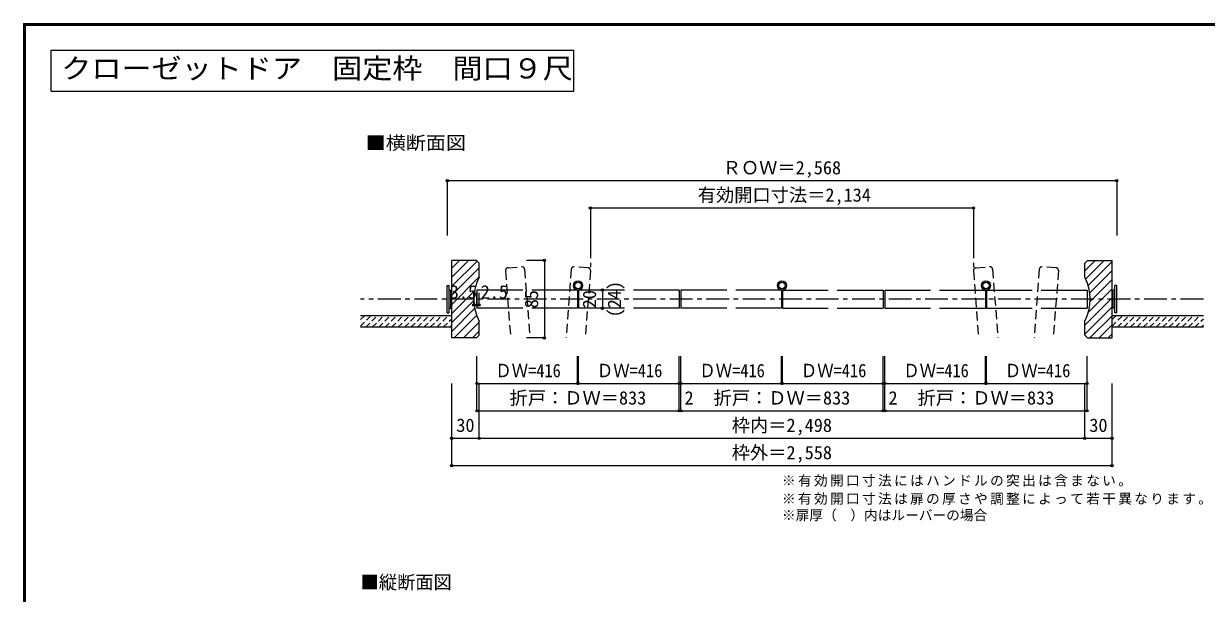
# Model space of a CAD drawing. Units: millimetres, scale not verified. Extents: x -973 to 977, y -718 to 696.
# Drawn here: x -973 to 323, y 71 to 696 of the extents above; entities that cross this region are included whole.
import ezdxf
from ezdxf.enums import TextEntityAlignment as Align

# ---------------------------------------------------------------- set-up
doc = ezdxf.new("R2010")
doc.units = ezdxf.units.MM
doc.header["$LTSCALE"] = 5
doc.header["$PDMODE"] = 32
doc.header["$PDSIZE"] = 2.5
for name, pattern in [('CHAIN1', [8, 5, -1, 1, -1]), ('DASHED1', [1.8, 1.2, -0.6]), ('DASHED2', [3, 2, -1])]:
    doc.linetypes.add(name, pattern=pattern)
for name, color, linetype, lineweight in [('0-0_補助線', 7, 'Continuous', 9), ('0-1_通り芯', 4, 'CHAIN1', 9), ('0-3_仕上げ', 2, 'Continuous', 9), ('0-4_枠', 3, 'Continuous', 9), ('0-6_扉', 6, 'Continuous', 9), ('0-7_金物', 7, 'Continuous', 9), ('0-A_文字', 3, 'Continuous', 9), ('0-B_寸法', 7, 'Continuous', 9), ('0-C_ハッチ', 4, 'Continuous', 9), ('F-1_枠', 6, 'Continuous', 9)]:
    doc.layers.add(name, color=color, linetype=linetype, lineweight=lineweight)
doc.styles.add('ＭＳ ゴシック', font='')
doc.styles.get('ＭＳ ゴシック').set_extended_font_data('MS Gothic')

msp = doc.modelspace()

# ---------------------------------------------------------------- linework, layer by layer
at = {"layer": '0-0_補助線', "color": 4}
for p, q in [((-479.948, 387.393), (-479.948, 400.948)), ((-476.448, 387.393), (-476.448, 400.448)), ((-473.948, 387.393), (-473.948, 400.448)), ((-476.448, 387.393), (-479.948, 387.393)), ((-473.948, 387.393), (-476.448, 387.393))]:
    msp.add_line(p, q, dxfattribs=at)
at = {"layer": '0-0_補助線'}
for p in [(-479.948, 387.393), (-476.448, 387.393), (-473.948, 387.393)]:
    msp.add_point(p, dxfattribs=at)
at = {"layer": '0-1_通り芯'}
for p, q in [((-351.948, 463.658), (-351.948, 424.921)), ((68.052, 463.658), (68.052, 424.921)), ((320.052, 393.658), (-603.948, 393.658))]:
    msp.add_line(p, q, dxfattribs=at)
at = {"layer": '0-3_仕上げ'}
for p, q in [((-603.948, 375.658), (-503.948, 375.658)), ((-603.948, 363.158), (-503.948, 363.158)), ((220.052, 375.658), (320.052, 375.658)), ((220.052, 363.158), (320.052, 363.158))]:
    msp.add_line(p, q, dxfattribs=at)
at = {"layer": '0-4_枠'}
for p, q in [((-476.948, 436.158), (-503.948, 436.158)), ((-503.948, 351.158), (-503.948, 436.158)), ((-476.948, 436.158), (-473.948, 433.158)), ((-473.948, 417.658), (-473.948, 433.158)), ((193.052, 436.158), (190.052, 433.158)), ((190.052, 417.658), (190.052, 433.158)), ((193.052, 436.158), (220.052, 436.158)), ((220.052, 351.158), (220.052, 436.158)), ((-473.948, 354.158), (-473.948, 369.658)), ((190.052, 354.158), (190.052, 369.658))]:
    msp.add_line(p, q, dxfattribs=at)
for points in [[(-473.948, 354.158), (-476.948, 351.158), (-503.948, 351.158)], [(190.052, 354.158), (193.052, 351.158), (220.052, 351.158)]]:
    msp.add_lwpolyline(points, dxfattribs=at)
for centre, start, end in [((-428.948, 393.658), 151.92751, 208.07249), ((145.052, 393.658), 331.92751, 28.07249)]:
    msp.add_arc(centre, 51, start, end, dxfattribs=at)
at = {"layer": '0-6_扉', "color": 2, "linetype": 'DASHED2'}
for p, q in [((-442.285, 428.14), (-427.328, 429.277)), ((-354.712, 428.14), (-369.669, 429.277)), ((70.816, 428.14), (85.773, 429.277)), ((158.389, 428.14), (143.432, 429.277)), ((-445.049, 424.921), (-439.443, 351.158)), ((-424.11, 426.513), (-418.383, 351.158)), ((-372.888, 426.513), (-378.615, 351.158)), ((-351.948, 424.921), (-357.554, 351.158)), ((68.052, 424.921), (73.658, 351.158)), ((88.991, 426.513), (94.718, 351.158)), ((140.213, 426.513), (134.486, 351.158)), ((161.153, 424.921), (155.547, 351.158))]:
    msp.add_line(p, q, dxfattribs=at)
at = {"layer": '0-6_扉'}
for p, q in [((-426.198, 403.658), (-476.448, 403.658)), ((-476.448, 403.658), (-476.448, 383.658)), ((-366.115, 403.658), (-416.198, 403.658)), ((-366.115, 403.658), (-366.115, 383.658)), ((-314.698, 403.658), (-365.115, 403.658)), ((-365.115, 403.658), (-365.115, 383.658)), ((-254.782, 403.658), (-304.698, 403.658)), ((-254.782, 403.658), (-254.782, 383.658)), ((-202.448, 403.658), (-252.782, 403.658)), ((-252.782, 403.658), (-252.782, 383.658)), ((-142.448, 403.658), (-192.448, 403.658)), ((-142.448, 403.658), (-142.448, 383.658)), ((-141.448, 403.658), (-91.448, 403.658)), ((-141.448, 403.658), (-141.448, 383.658)), ((-81.448, 403.658), (-31.115, 403.658)), ((-31.115, 403.658), (-31.115, 383.658)), ((-29.115, 403.658), (20.802, 403.658)), ((-29.115, 403.658), (-29.115, 383.658)), ((30.802, 403.658), (81.218, 403.658)), ((81.218, 403.658), (81.218, 383.658)), ((82.218, 403.658), (132.302, 403.658)), ((82.218, 403.658), (82.218, 383.658)), ((142.302, 403.658), (192.552, 403.658)), ((192.552, 403.658), (192.552, 383.658)), ((-426.198, 383.658), (-476.448, 383.658)), ((-366.115, 383.658), (-416.198, 383.658)), ((-314.698, 383.658), (-365.115, 383.658)), ((-254.782, 383.658), (-304.698, 383.658)), ((-202.448, 383.658), (-252.782, 383.658)), ((-142.448, 383.658), (-192.448, 383.658)), ((-141.448, 383.658), (-91.448, 383.658)), ((-81.448, 383.658), (-31.115, 383.658)), ((-29.115, 383.658), (20.802, 383.658)), ((30.802, 383.658), (81.218, 383.658)), ((82.218, 383.658), (132.302, 383.658)), ((142.302, 383.658), (192.552, 383.658))]:
    msp.add_line(p, q, dxfattribs=at)
at = {"layer": '0-6_扉', "color": 2, "linetype": 'DASHED2'}
for centre, start, end in [((-442.058, 425.149), 94.34602, 184.34602), ((-427.101, 426.285), 4.34602, 94.34602), ((-369.897, 426.285), 85.65398, 175.65398), ((-354.94, 425.149), 355.65398, 85.65398), ((71.043, 425.149), 94.34602, 184.34602), ((86, 426.285), 4.34602, 94.34602), ((143.204, 426.285), 85.65398, 175.65398), ((158.161, 425.149), 355.65398, 85.65398)]:
    msp.add_arc(centre, 3, start, end, dxfattribs=at)
at = {"layer": '0-7_金物'}
for p, q in [((-508.948, 408.658), (-506.948, 408.658)), ((-508.948, 378.658), (-508.948, 408.658)), ((-506.948, 378.658), (-506.948, 408.658)), ((-506.948, 403.657), (-504.948, 403.657)), ((-504.948, 383.658), (-504.948, 403.657)), ((-504.948, 402.658), (-503.948, 402.658)), ((221.052, 402.658), (220.052, 402.658)), ((223.052, 403.657), (221.052, 403.657)), ((221.052, 383.658), (221.052, 403.657)), ((223.052, 378.658), (223.052, 408.658)), ((225.052, 408.658), (223.052, 408.658)), ((225.052, 378.658), (225.052, 408.658)), ((-508.948, 378.658), (-506.948, 378.658)), ((-506.948, 383.658), (-504.948, 383.658)), ((-504.948, 384.658), (-503.948, 384.658)), ((221.052, 384.658), (220.052, 384.658)), ((223.052, 383.658), (221.052, 383.658)), ((225.052, 378.658), (223.052, 378.658))]:
    msp.add_line(p, q, dxfattribs=at)
for centre, radius in [((-365.448, 408.658), 5), ((-365.448, 408.658), 3.5), ((-141.948, 408.658), 5), ((-141.948, 408.658), 3.5), ((81.718, 408.658), 5), ((81.718, 408.658), 3.5)]:
    msp.add_circle(centre, radius, dxfattribs=at)
at = {"layer": '0-A_文字'}
for p, q in [((-943.333, 621.667), (-943.333, 666.667)), ((-943.333, 666.667), (-370.238, 666.667)), ((-370.238, 621.667), (-370.238, 666.667)), ((-943.333, 621.667), (-370.238, 621.667))]:
    msp.add_line(p, q, dxfattribs=at)
at = {"layer": '0-B_寸法', "color": 4}
for p, q in [((-508.948, 523.658), (225.052, 523.658)), ((-508.948, 523.658), (-508.948, 463.658)), ((225.052, 523.658), (225.052, 463.658)), ((-351.948, 493.658), (-351.948, 463.658)), ((-351.948, 493.658), (68.052, 493.658)), ((68.052, 493.658), (68.052, 463.658)), ((-402.415, 436.158), (-422.211, 436.158)), ((-402.415, 436.158), (-402.415, 351.158)), ((-338.813, 403.658), (-338.813, 383.658)), ((-402.415, 351.158), (-422.211, 351.158)), ((-476.448, 301.158), (-476.448, 331.158)), ((-366.115, 301.158), (-366.115, 331.158)), ((-365.115, 301.158), (-365.115, 331.158)), ((-254.782, 301.158), (-254.782, 331.158)), ((-252.782, 301.158), (-252.782, 331.158)), ((-142.448, 301.158), (-142.448, 331.158)), ((-141.448, 301.158), (-141.448, 331.158)), ((-31.115, 301.158), (-31.115, 331.158)), ((-29.115, 301.158), (-29.115, 331.158)), ((81.218, 301.158), (81.218, 331.158)), ((82.218, 301.158), (82.218, 331.158)), ((192.552, 301.158), (192.552, 331.158)), ((-503.948, 211.158), (-503.948, 301.158)), ((-476.448, 301.158), (-366.115, 301.158)), ((-476.448, 271.158), (-476.448, 301.158)), ((-473.948, 241.158), (-473.948, 301.158)), ((-365.115, 301.158), (-254.782, 301.158)), ((-254.782, 271.158), (-254.782, 301.158)), ((-252.782, 301.158), (-142.448, 301.158)), ((-252.782, 271.158), (-252.782, 301.158)), ((-141.448, 301.158), (-31.115, 301.158)), ((-31.115, 271.158), (-31.115, 301.158)), ((-29.115, 301.158), (81.218, 301.158)), ((-29.115, 271.158), (-29.115, 301.158)), ((82.218, 301.158), (192.552, 301.158)), ((190.052, 241.158), (190.052, 301.158)), ((192.552, 271.158), (192.552, 301.158)), ((220.052, 211.158), (220.052, 301.158)), ((-476.448, 271.158), (-254.782, 271.158)), ((-254.782, 271.158), (-252.782, 271.158)), ((-252.782, 271.158), (-31.115, 271.158)), ((-31.115, 271.158), (-29.115, 271.158)), ((-29.115, 271.158), (192.552, 271.158)), ((-503.948, 241.158), (-473.948, 241.158)), ((-473.948, 241.158), (190.052, 241.158)), ((190.052, 241.158), (220.052, 241.158)), ((-503.948, 211.158), (220.052, 211.158))]:
    msp.add_line(p, q, dxfattribs=at)
at = {"layer": '0-B_寸法'}
for p in [(-508.948, 523.658), (225.052, 523.658), (-351.948, 493.658), (68.052, 493.658), (-402.415, 436.158), (-338.813, 403.658), (-338.813, 383.658), (-402.415, 351.158), (-476.448, 301.158), (-366.115, 301.158), (-365.115, 301.158), (-254.782, 301.158), (-252.782, 301.158), (-142.448, 301.158), (-141.448, 301.158), (-31.115, 301.158), (-29.115, 301.158), (81.218, 301.158), (82.218, 301.158), (192.552, 301.158), (-476.448, 271.158), (-254.782, 271.158), (-252.782, 271.158), (-31.115, 271.158), (-29.115, 271.158), (192.552, 271.158), (-503.948, 241.158), (-473.948, 241.158), (190.052, 241.158), (220.052, 241.158), (-503.948, 211.158), (220.052, 211.158)]:
    msp.add_point(p, dxfattribs=at)
at = {"layer": '0-C_ハッチ'}
for p, q in [((-503.948, 427.576), (-495.367, 436.158)), ((-503.948, 417.676), (-485.467, 436.158)), ((-503.948, 407.777), (-476.258, 435.467)), ((190.052, 424.639), (201.571, 436.158)), ((191.033, 415.72), (211.47, 436.158)), ((193.813, 408.601), (220.052, 434.84)), ((-503.948, 397.877), (-473.948, 427.877)), ((-503.948, 387.978), (-473.948, 417.978)), ((195.593, 400.482), (220.052, 424.94)), ((195.981, 390.97), (220.052, 415.041)), ((-503.948, 378.078), (-479.099, 402.928)), ((193.895, 378.985), (220.052, 405.141)), ((-503.948, 368.179), (-479.927, 392.2)), ((190.052, 365.242), (220.052, 395.242)), ((-503.948, 358.279), (-478.893, 383.335)), ((190.052, 355.342), (220.052, 385.342)), ((-501.171, 351.158), (-476.667, 375.661)), ((-491.271, 351.158), (-473.948, 368.48)), ((195.767, 351.158), (220.052, 375.443)), ((205.666, 351.158), (220.052, 365.543)), ((-481.372, 351.158), (-473.948, 358.581)), ((215.566, 351.158), (220.052, 355.644))]:
    msp.add_line(p, q, dxfattribs=at)
at = {"layer": '0-C_ハッチ', "linetype": 'DASHED1'}
for p, q in [((-603.948, 364.156), (-592.447, 375.658)), ((-603.948, 371.227), (-599.518, 375.658)), ((-597.875, 363.158), (-585.375, 375.658)), ((-590.804, 363.158), (-578.304, 375.658)), ((-583.733, 363.158), (-571.233, 375.658)), ((-576.662, 363.158), (-564.162, 375.658)), ((-569.591, 363.158), (-557.091, 375.658)), ((-562.52, 363.158), (-550.02, 375.658)), ((-555.449, 363.158), (-542.949, 375.658)), ((-548.378, 363.158), (-535.878, 375.658)), ((-541.307, 363.158), (-528.807, 375.658)), ((-534.236, 363.158), (-521.736, 375.658)), ((-527.165, 363.158), (-514.665, 375.658)), ((-520.094, 363.158), (-507.594, 375.658)), ((-513.023, 363.158), (-503.948, 372.232)), ((-505.952, 363.158), (-503.948, 365.161)), ((220.052, 364.156), (231.553, 375.658)), ((220.052, 371.227), (224.482, 375.658)), ((226.125, 363.158), (238.625, 375.658)), ((233.196, 363.158), (245.696, 375.658)), ((240.267, 363.158), (252.767, 375.658)), ((247.338, 363.158), (259.838, 375.658)), ((254.409, 363.158), (266.909, 375.658)), ((261.48, 363.158), (273.98, 375.658)), ((268.551, 363.158), (281.051, 375.658)), ((275.622, 363.158), (288.122, 375.658)), ((282.693, 363.158), (295.193, 375.658)), ((289.764, 363.158), (302.264, 375.658)), ((296.835, 363.158), (309.335, 375.658)), ((303.906, 363.158), (316.406, 375.658)), ((310.977, 363.158), (320.052, 372.232)), ((318.048, 363.158), (320.052, 365.161))]:
    msp.add_line(p, q, dxfattribs=at)
at = {"layer": 'F-1_枠'}
for p, q in [((-973.347, 695.833), (-973.347, -700.833)), ((-973.347, 695.833), (976.653, 695.833)), ((-973.347, 695), (976.653, 695)), ((-973.347, 694.167), (976.653, 694.167)), ((-972.514, 695.833), (-972.514, -700.833)), ((-971.68, 695.833), (-971.68, -700.833))]:
    msp.add_line(p, q, dxfattribs=at)

# ---------------------------------------------------------------- texts
at = {"layer": '0-0_補助線', "style": 'ＭＳ ゴシック'}
for s, p in [('3.5', (-506.182, 389.893)), ('2.5', (-472.217, 389.893))]:
    msp.add_text(s, height=14.66, dxfattribs=at).set_placement(p, align=Align.BOTTOM_LEFT)
at = {"layer": '0-A_文字', "style": 'ＭＳ ゴシック', "width": 1.1}
msp.add_text('クローゼットドア\u3000固定枠\u3000間口９尺', height=21.99, dxfattribs=at).set_placement((-932.083, 629.167), align=Align.BOTTOM_LEFT)
at = {"layer": '0-A_文字', "color": 7, "style": 'ＭＳ ゴシック', "width": 1.1}
msp.add_text('■横断面図', height=14.66, dxfattribs=at).set_placement((-598.37, 553.344), align=Align.BOTTOM_LEFT)
at = {"layer": '0-A_文字', "color": 7, "style": 'ＭＳ ゴシック'}
msp.add_text('(24)', height=14.66, rotation=90, dxfattribs=at).set_placement((-313.942, 373.658), align=Align.BOTTOM_LEFT)
for s, height, p in [('※扉厚（\u3000）内はルーバーの場合', 11, (-141.948, 147.939)), ('■縦断面図', 14.66, (-603.948, 71.429))]:
    msp.add_text(s, height=height, dxfattribs=at).set_placement(p, align=Align.BOTTOM_LEFT)
at = {"layer": '0-A_文字', "color": 7, "char_height": 11, "attachment_point": 7, "style": 'ＭＳ ゴシック'}
for s, insert in [('\\T1.17;※有効開口寸法にはハンドルの突出は含まない。', (-141.948, 187.939)), ('\\T1.17;※有効開口寸法は扉の厚さや調整によって若干異なります。', (-141.948, 167.939))]:
    msp.add_mtext(s, dxfattribs=dict(at, insert=insert))
at = {"layer": '0-B_寸法', "style": 'ＭＳ ゴシック'}
for s, p in [('ＲＯＷ＝2,568', (-206.948, 526.158)), ('有効開口寸法＝2,134', (-234.299, 496.158)), ('折戸：ＤＷ＝833', (-440.615, 273.658)), ('2', (-248.782, 273.658)), ('折戸：ＤＷ＝833', (-216.948, 273.658)), ('2', (-25.115, 273.658)), ('折戸：ＤＷ＝833', (6.718, 273.658)), ('30', (-498.948, 243.658)), ('枠内＝2,498', (-196.948, 243.658)), ('30', (195.052, 243.658)), ('枠外＝2,558', (-196.948, 213.658))]:
    msp.add_text(s, height=14.66, dxfattribs=at).set_placement(p, align=Align.BOTTOM_LEFT)
for s, p in [('85', (-404.915, 383.658)), ('20', (-341.313, 383.658))]:
    msp.add_text(s, height=14.66, rotation=90, dxfattribs=at).set_placement(p, align=Align.BOTTOM_LEFT)
at = {"layer": '0-B_寸法', "style": 'ＭＳ ゴシック', "width": 0.9}
for p in [(-456.282, 303.658), (-344.948, 303.658), (-232.615, 303.658), (-121.282, 303.658), (-8.948, 303.658), (102.385, 303.658)]:
    msp.add_text('ＤＷ=416', height=14.66, dxfattribs=at).set_placement(p, align=Align.BOTTOM_LEFT)

doc.saveas('drawing.dxf')
